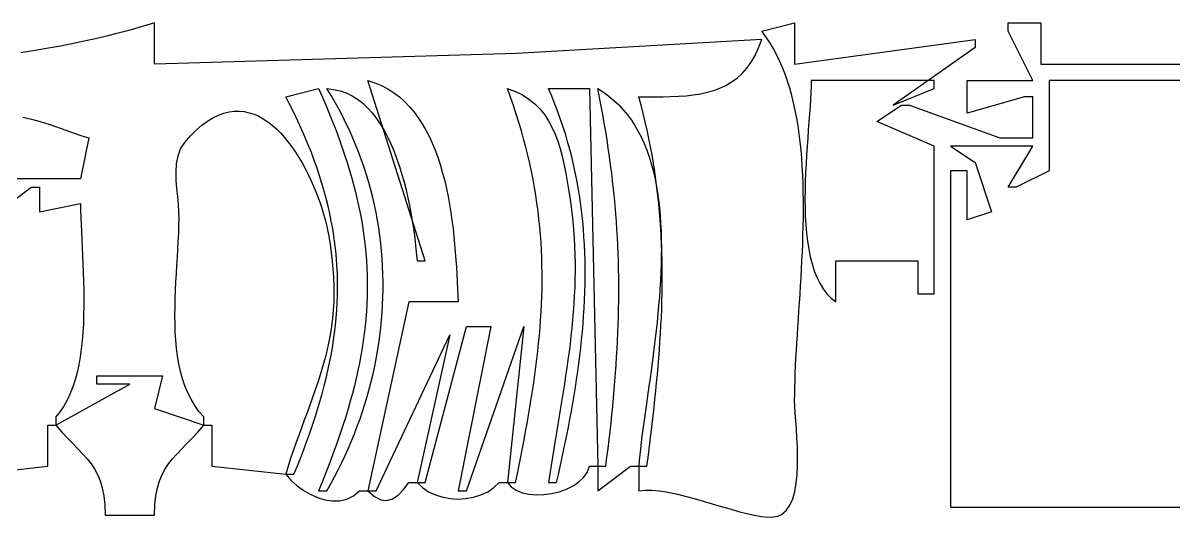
# Model space of a CAD drawing. Header units: metres. Extents: x 249 to 997, y 92 to 756.
# Drawn here: x 527 to 667.1, y 411.8 to 472 of the extents above; entities that cross this region are included whole.
import ezdxf

# ---------------------------------------------------------------- set-up
doc = ezdxf.new("R2010")
doc.units = ezdxf.units.M

msp = doc.modelspace()

# ---------------------------------------------------------------- linework, layer by layer
for p, q in [((539.2208, 470.9172), (538.2704, 470.67)), ((540.169, 471.1736), (539.2208, 470.9172)), ((541.115, 471.4394), (540.169, 471.1736)), ((542.0586, 471.7148), (541.115, 471.4394)), ((543, 472), (542.0586, 471.7148)), ((543, 467), (543, 472)), ((617, 471), (621, 472)), ((617.4951, 470.3332), (617, 471)), ((621, 472), (621, 467)), ((647, 471), (647, 472)), ((647, 472), (651, 472)), ((650, 465), (647, 471)), ((651, 472), (651, 467)), ((532.5243, 469.3724), (531.5598, 469.1856)), ((533.487, 469.5674), (532.5243, 469.3724)), ((534.4477, 469.7707), (533.487, 469.5674)), ((535.4064, 469.9824), (534.4477, 469.7707)), ((536.3632, 470.2028), (535.4064, 469.9824)), ((537.3179, 470.432), (536.3632, 470.2028)), ((538.2704, 470.67), (537.3179, 470.432)), ((617, 470), (587.1157, 468.2855)), ((616.6138, 468.9667), (617, 470)), ((617.959, 469.6376), (617.4951, 470.3332)), ((618.3925, 468.9145), (617.959, 469.6376)), ((621, 467), (643, 470)), ((643, 470), (643, 469)), ((527.6836, 468.5167), (526.7103, 468.3682)), ((528.6553, 468.6725), (527.6836, 468.5167)), ((529.6252, 468.8358), (528.6553, 468.6725)), ((530.5934, 469.0068), (529.6252, 468.8358)), ((531.5598, 469.1856), (530.5934, 469.0068)), ((587.1157, 468.2855), (543, 467)), ((615.6949, 467.2153), (616.1782, 468.0404)), ((616.1782, 468.0404), (616.6138, 468.9667)), ((618.7964, 468.1649), (618.3925, 468.9145)), ((619.1718, 467.3898), (618.7964, 468.1649)), ((643, 469), (633, 462)), ((615.1659, 466.4854), (615.6949, 467.2153)), ((619.5195, 466.5906), (619.1718, 467.3898)), ((619.8404, 465.7682), (619.5195, 466.5906)), ((651, 467), (680, 467)), ((613.3228, 464.8091), (613.978, 465.2881)), ((613.978, 465.2881), (614.5929, 465.845)), ((614.5929, 465.845), (615.1659, 466.4854)), ((620.1354, 464.9238), (619.8404, 465.7682)), ((559, 463), (563, 464)), ((563, 464), (563.465, 462.9549)), ((564.5161, 463.1589), (564, 464)), ((564, 464), (564.8306, 463.9141)), ((564.8306, 463.9141), (565.6194, 463.7366)), ((576, 443), (569, 465)), ((569, 465), (569.8597, 464.714)), ((569.8597, 464.714), (570.6719, 464.3662)), ((570.6719, 464.3662), (571.4381, 463.9596)), ((571.4381, 463.9596), (572.1597, 463.4969)), ((586.3797, 462.9582), (586, 464)), ((586, 464), (586.9691, 463.6519)), ((591.4034, 463.0629), (591, 464)), ((591, 464), (596, 464)), ((596, 464), (597, 418)), ((597.2151, 462.9367), (597, 464)), ((597, 464), (597.7016, 463.5595)), ((610.3379, 463.5535), (611.1351, 463.78)), ((611.1351, 463.78), (611.8995, 464.0608)), ((611.8995, 464.0608), (612.6294, 464.4019)), ((612.6294, 464.4019), (613.3228, 464.8091)), ((620.4054, 464.0585), (620.1354, 464.9238)), ((620.6512, 463.1734), (620.4054, 464.0585)), ((622.9904, 464.2831), (622.9637, 463.5113)), ((623, 465), (622.9904, 464.2831)), ((638, 465), (623, 465)), ((633, 462), (638, 464)), ((638, 464), (638, 465)), ((642, 461), (642, 465)), ((642, 465), (650, 465)), ((681, 465), (652, 465)), ((652, 465), (652, 454)), ((559.5129, 462.0071), (559, 463)), ((563.465, 462.9549), (563.9105, 461.922)), ((565.0114, 462.3106), (564.5161, 463.1589)), ((565.6194, 463.7366), (566.3674, 463.4725)), ((566.3674, 463.4725), (567.0757, 463.127)), ((567.0757, 463.127), (567.7453, 462.7052)), ((567.7453, 462.7052), (568.3774, 462.2122)), ((572.1597, 463.4969), (572.8381, 462.9812)), ((572.8381, 462.9812), (573.4745, 462.4153)), ((573.4745, 462.4153), (574.0706, 461.8021)), ((586.7393, 461.9248), (586.3797, 462.9582)), ((586.9691, 463.6519), (587.8435, 463.2244)), ((587.8435, 463.2244), (588.6289, 462.7227)), ((588.6289, 462.7227), (589.3313, 462.1525)), ((591.7852, 462.124), (591.4034, 463.0629)), ((597.42, 461.8822), (597.2151, 462.9367)), ((597.7016, 463.5595), (598.363, 463.0815)), ((598.363, 463.0815), (598.9851, 462.5671)), ((598.9851, 462.5671), (599.569, 462.0177)), ((602.2793, 461.9785), (602, 463)), ((602, 463), (603.0074, 462.9996)), ((603.0074, 462.9996), (603.999, 463.0011)), ((603.999, 463.0011), (604.9728, 463.0102)), ((604.9728, 463.0102), (605.927, 463.0329)), ((605.927, 463.0329), (606.8596, 463.0749)), ((606.8596, 463.0749), (607.7689, 463.1422)), ((607.7689, 463.1422), (608.653, 463.2405)), ((608.653, 463.2405), (609.5099, 463.3756)), ((609.5099, 463.3756), (610.3379, 463.5535)), ((620.8739, 462.2697), (620.6512, 463.1734)), ((622.9223, 462.6891), (622.8689, 461.821)), ((622.9637, 463.5113), (622.9223, 462.6891)), ((649, 463), (642, 461)), ((650, 463), (649, 463)), ((650, 458), (650, 463)), ((550.793, 460.7759), (551.4457, 461.0156)), ((551.4457, 461.0156), (552.0884, 461.1742)), ((552.0884, 461.1742), (552.7205, 461.2554)), ((552.7205, 461.2554), (553.3415, 461.2627)), ((553.3415, 461.2627), (553.9509, 461.1997)), ((553.9509, 461.1997), (554.5484, 461.0701)), ((554.5484, 461.0701), (555.1333, 460.8773)), ((560.003, 461.022), (559.5129, 462.0071)), ((560.4705, 460.0444), (560.003, 461.022)), ((563.9105, 461.922), (564.3364, 460.9007)), ((565.4861, 461.4551), (565.0114, 462.3106)), ((565.94, 460.5929), (565.4861, 461.4551)), ((568.3774, 462.2122), (568.9729, 461.6531)), ((568.9729, 461.6531), (569.5329, 461.033)), ((569.5329, 461.033), (570.0586, 460.3571)), ((574.0706, 461.8021), (574.6276, 461.1445)), ((574.6276, 461.1445), (575.147, 460.4455)), ((587.0792, 460.8992), (586.7393, 461.9248)), ((589.3313, 462.1525), (589.9565, 461.5191)), ((589.9565, 461.5191), (590.5103, 460.8282)), ((592.1458, 461.1834), (591.7852, 462.124)), ((592.4856, 460.2412), (592.1458, 461.1834)), ((597.6149, 460.836), (597.42, 461.8822)), ((599.569, 462.0177), (600.1157, 461.4345)), ((600.1157, 461.4345), (600.626, 460.8189)), ((602.5423, 460.9605), (602.2793, 461.9785)), ((602.7894, 459.9458), (602.5423, 460.9605)), ((621.0742, 461.3485), (620.8739, 462.2697)), ((621.2532, 460.411), (621.0742, 461.3485)), ((622.8689, 461.821), (622.8063, 460.9116)), ((631, 460), (634, 462)), ((634, 462), (635, 462)), ((635, 462), (646, 458)), ((526.9729, 460.5138), (528.0272, 460.2828)), ((528.0272, 460.2828), (529.0917, 459.9908)), ((529.0917, 459.9908), (530.154, 459.6564)), ((530.154, 459.6564), (531.2017, 459.2981)), ((548.7794, 459.5352), (549.4593, 460.0393)), ((549.4593, 460.0393), (550.1307, 460.4517)), ((550.1307, 460.4517), (550.793, 460.7759)), ((555.1333, 460.8773), (555.7052, 460.6249)), ((555.7052, 460.6249), (556.2635, 460.3166)), ((556.2635, 460.3166), (556.8079, 459.9558)), ((556.8079, 459.9558), (557.3377, 459.5463)), ((560.9154, 459.0739), (560.4705, 460.0444)), ((564.3364, 460.9007), (564.7428, 459.8906)), ((564.7428, 459.8906), (565.1299, 458.8911)), ((566.3734, 459.7242), (565.94, 460.5929)), ((566.7863, 458.8492), (566.3734, 459.7242)), ((570.0586, 460.3571), (570.551, 459.6305)), ((570.551, 459.6305), (571.0112, 458.8583)), ((575.147, 460.4455), (575.6301, 459.7079)), ((575.6301, 459.7079), (576.0784, 458.9347)), ((587.3996, 459.8812), (587.0792, 460.8992)), ((587.7009, 458.8703), (587.3996, 459.8812)), ((590.5103, 460.8282), (590.9986, 460.0852)), ((590.9986, 460.0852), (591.4271, 459.2956)), ((592.8049, 459.2973), (592.4856, 460.2412)), ((597.7998, 459.7976), (597.6149, 460.836)), ((597.9749, 458.7668), (597.7998, 459.7976)), ((600.626, 460.8189), (601.1011, 460.172)), ((601.1011, 460.172), (601.5419, 459.4951)), ((603.0207, 458.9342), (602.7894, 459.9458)), ((621.4116, 459.4581), (621.2532, 460.411)), ((622.7371, 459.9653), (622.6639, 458.9867)), ((622.8063, 460.9116), (622.7371, 459.9653)), ((638, 457), (631, 460)), ((531.2017, 459.2981), (532.2226, 458.9347)), ((532.2226, 458.9347), (533.2041, 458.5848)), ((533.2041, 458.5848), (534.134, 458.267)), ((534.134, 458.267), (535, 458)), ((546.6928, 457.4367), (547.3956, 458.2374)), ((547.3956, 458.2374), (548.0913, 458.9358)), ((548.0913, 458.9358), (548.7794, 459.5352)), ((557.3377, 459.5463), (557.8526, 459.0915)), ((557.8526, 459.0915), (558.352, 458.595)), ((558.352, 458.595), (558.8354, 458.0604)), ((561.338, 458.1101), (560.9154, 459.0739)), ((565.1299, 458.8911), (565.4977, 457.9018)), ((567.1788, 457.9683), (566.7863, 458.8492)), ((571.0112, 458.8583), (571.4402, 458.0456)), ((576.0784, 458.9347), (576.4933, 458.1287)), ((587.9834, 457.8663), (587.7009, 458.8703)), ((591.4271, 459.2956), (591.8018, 458.465)), ((591.8018, 458.465), (592.1284, 457.5987)), ((593.1042, 458.3518), (592.8049, 459.2973)), ((593.3837, 457.4047), (593.1042, 458.3518)), ((598.1402, 457.743), (597.9749, 458.7668)), ((601.5419, 459.4951), (601.9495, 458.7896)), ((601.9495, 458.7896), (602.3248, 458.0567)), ((603.2366, 457.9255), (603.0207, 458.9342)), ((621.5504, 458.4911), (621.4116, 459.4581)), ((621.6704, 457.5111), (621.5504, 458.4911)), ((622.6639, 458.9867), (622.5894, 457.9804)), ((535, 458), (534, 453)), ((546.1926, 456.6594), (546.6928, 457.4367)), ((558.8354, 458.0604), (559.3024, 457.4913)), ((559.3024, 457.4913), (559.7524, 456.8912)), ((559.7524, 456.8912), (560.1849, 456.2638)), ((561.7383, 457.1527), (561.338, 458.1101)), ((562.1166, 456.2013), (561.7383, 457.1527)), ((565.4977, 457.9018), (565.8463, 456.9222)), ((565.8463, 456.9222), (566.1758, 455.9518)), ((567.551, 457.0817), (567.1788, 457.9683)), ((567.9028, 456.1897), (567.551, 457.0817)), ((571.4402, 458.0456), (571.839, 457.1976)), ((571.839, 457.1976), (572.2089, 456.3193)), ((576.4933, 458.1287), (576.8762, 457.2929)), ((576.8762, 457.2929), (577.2284, 456.4302)), ((588.2475, 456.8686), (587.9834, 457.8663)), ((588.4935, 455.8771), (588.2475, 456.8686)), ((592.1284, 457.5987), (592.4129, 456.7023)), ((593.6438, 456.4563), (593.3837, 457.4047)), ((598.2959, 456.7259), (598.1402, 457.743)), ((602.3248, 458.0567), (602.6687, 457.2976)), ((602.6687, 457.2976), (602.9824, 456.5137)), ((603.4375, 456.9196), (603.2366, 457.9255)), ((603.6237, 455.9163), (603.4375, 456.9196)), ((621.7727, 456.5192), (621.6704, 457.5111)), ((622.5162, 456.9508), (622.447, 455.9026)), ((622.5894, 457.9804), (622.5162, 456.9508)), ((638, 439), (638, 457)), ((650, 457), (640, 457)), ((640, 457), (643, 455)), ((646, 458), (647, 458)), ((647, 458), (649, 458)), ((647, 452), (650, 457)), ((649, 458), (650, 458)), ((545.6967, 454.8544), (545.8711, 455.7914)), ((545.8711, 455.7914), (546.1926, 456.6594)), ((560.1849, 456.2638), (560.5995, 455.6126)), ((560.5995, 455.6126), (560.9957, 454.9412)), ((562.4729, 455.2555), (562.1166, 456.2013)), ((566.1758, 455.9518), (566.4862, 454.9902)), ((568.2345, 455.2927), (567.9028, 456.1897)), ((572.2089, 456.3193), (572.5508, 455.416)), ((572.5508, 455.416), (572.8658, 454.4926)), ((577.2284, 456.4302), (577.5514, 455.5435)), ((577.5514, 455.5435), (577.8466, 454.6357)), ((588.7216, 454.8913), (588.4935, 455.8771)), ((592.4129, 456.7023), (592.661, 455.7813)), ((592.661, 455.7813), (592.8787, 454.8413)), ((593.885, 455.5063), (593.6438, 456.4563)), ((594.1075, 454.5551), (593.885, 455.5063)), ((598.442, 455.7151), (598.2959, 456.7259)), ((598.5787, 454.7102), (598.442, 455.7151)), ((602.9824, 456.5137), (603.2669, 455.7062)), ((603.2669, 455.7062), (603.523, 454.8764)), ((603.7955, 454.9153), (603.6237, 455.9163)), ((621.858, 455.5166), (621.7727, 456.5192)), ((621.9273, 454.5042), (621.858, 455.5166)), ((622.447, 455.9026), (622.3845, 454.8403)), ((545.6382, 453.8702), (545.6967, 454.8544)), ((560.9957, 454.9412), (561.373, 454.2531)), ((561.373, 454.2531), (561.7308, 453.552)), ((562.8074, 454.3151), (562.4729, 455.2555)), ((563.1203, 453.3797), (562.8074, 454.3151)), ((566.4862, 454.9902), (566.7777, 454.0367)), ((566.7777, 454.0367), (567.0502, 453.0911)), ((568.5461, 454.3907), (568.2345, 455.2927)), ((568.8376, 453.4843), (568.5461, 454.3907)), ((572.8658, 454.4926), (573.1549, 453.5544)), ((577.8466, 454.6357), (578.1153, 453.7097)), ((588.9323, 453.9108), (588.7216, 454.8913)), ((592.8787, 454.8413), (593.0716, 453.8876)), ((594.3118, 453.6025), (594.1075, 454.5551)), ((598.7061, 453.7108), (598.5787, 454.7102)), ((603.523, 454.8764), (603.7518, 454.0256)), ((603.7518, 454.0256), (603.9543, 453.1549)), ((603.9533, 453.9166), (603.7955, 454.9153)), ((621.9815, 453.4834), (621.9273, 454.5042)), ((622.3845, 454.8403), (622.3313, 453.7683)), ((642, 454), (640, 454)), ((640, 454), (640, 413)), ((642, 448), (642, 454)), ((643, 455), (645, 449)), ((652, 454), (648, 452)), ((534, 453), (524, 453)), ((545.6641, 452.8604), (545.6382, 453.8702)), ((545.7431, 451.8468), (545.6641, 452.8604)), ((561.7308, 453.552), (562.0688, 452.8413)), ((562.0688, 452.8413), (562.3863, 452.1248)), ((563.4117, 452.4489), (563.1203, 453.3797)), ((567.0502, 453.0911), (567.304, 452.1527)), ((569.1092, 452.5735), (568.8376, 453.4843)), ((569.3609, 451.6588), (569.1092, 452.5735)), ((573.1549, 453.5544), (573.4193, 452.6064)), ((573.4193, 452.6064), (573.6601, 451.6538)), ((578.1153, 453.7097), (578.3591, 452.7684)), ((578.3591, 452.7684), (578.5792, 451.8147)), ((589.1258, 452.9354), (588.9323, 453.9108)), ((589.3026, 451.9645), (589.1258, 452.9354)), ((593.0716, 453.8876), (593.2457, 452.9258)), ((593.2457, 452.9258), (593.4069, 451.9614)), ((594.4982, 452.6486), (594.3118, 453.6025)), ((594.6671, 451.6936), (594.4982, 452.6486)), ((598.8243, 452.7165), (598.7061, 453.7108)), ((598.9334, 451.7268), (598.8243, 452.7165)), ((604.0973, 452.92), (603.9533, 453.9166)), ((603.9543, 453.1549), (604.1315, 452.2658)), ((604.2278, 451.9253), (604.0973, 452.92)), ((622.0214, 452.4552), (621.9815, 453.4834)), ((622.2902, 452.6912), (622.2636, 451.6137)), ((622.3313, 453.7683), (622.2902, 452.6912)), ((524, 449), (528, 452)), ((528, 452), (529, 452)), ((529, 452), (529, 449)), ((545.8439, 450.851), (545.7431, 451.8468)), ((562.3863, 452.1248), (562.683, 451.4059)), ((562.683, 451.4059), (562.9583, 450.6883)), ((563.6817, 451.5223), (563.4117, 452.4489)), ((563.9306, 450.5996), (563.6817, 451.5223)), ((567.304, 452.1527), (567.5391, 451.221)), ((567.5391, 451.221), (567.7556, 450.2957)), ((569.5928, 450.7403), (569.3609, 451.6588)), ((573.6601, 451.6538), (573.8782, 450.7017)), ((578.5792, 451.8147), (578.7771, 450.8515)), ((589.4628, 450.998), (589.3026, 451.9645)), ((593.4069, 451.9614), (593.5609, 451)), ((594.8189, 450.7374), (594.6671, 451.6936)), ((599.0335, 450.7414), (598.9334, 451.7268)), ((604.1315, 452.2658), (604.2844, 451.3595)), ((604.3453, 450.9323), (604.2278, 451.9253)), ((604.2844, 451.3595), (604.414, 450.4372)), ((622.048, 451.4206), (622.0214, 452.4552)), ((622.0621, 450.381), (622.048, 451.4206)), ((622.2636, 451.6137), (622.2544, 450.5401)), ((648, 452), (647, 452)), ((529, 449), (534, 450)), ((534, 450), (534.0072, 449.1953)), ((545.9351, 449.8948), (545.8439, 450.851)), ((545.9853, 449), (545.9351, 449.8948)), ((562.9583, 450.6883), (563.2117, 449.9755)), ((563.2117, 449.9755), (563.4427, 449.271)), ((564.1583, 449.6805), (563.9306, 450.5996)), ((567.7556, 450.2957), (567.9535, 449.3762)), ((569.805, 449.8184), (569.5928, 450.7403)), ((569.9975, 448.8934), (569.805, 449.8184)), ((573.8782, 450.7017), (574.0747, 449.7552)), ((574.0747, 449.7552), (574.2508, 448.8195)), ((578.7771, 450.8515), (578.9542, 449.8817)), ((578.9542, 449.8817), (579.1118, 448.9083)), ((589.6068, 450.0354), (589.4628, 450.998)), ((589.735, 449.0763), (589.6068, 450.0354)), ((593.5609, 451), (593.7187, 449.9401)), ((593.7187, 449.9401), (593.8542, 448.8894)), ((594.954, 449.7801), (594.8189, 450.7374)), ((595.0726, 448.8218), (594.954, 449.7801)), ((599.1247, 449.7599), (599.0335, 450.7414)), ((599.2072, 448.7819), (599.1247, 449.7599)), ((604.45, 449.9408), (604.3453, 450.9323)), ((604.414, 450.4372), (604.5212, 449.5002)), ((604.5423, 448.9507), (604.45, 449.9408)), ((622.0648, 449.3373), (622.0621, 450.381)), ((622.2544, 450.5401), (622.2651, 449.475)), ((534.0072, 449.1953), (534.0274, 448.3503)), ((534.0274, 448.3503), (534.058, 447.4685)), ((545.993, 448.1457), (545.9853, 449)), ((563.4427, 449.271), (563.6509, 448.5786)), ((563.6509, 448.5786), (563.8357, 447.9017)), ((564.3652, 448.7646), (564.1583, 449.6805)), ((564.5513, 447.8515), (564.3652, 448.7646)), ((567.9535, 449.3762), (568.133, 448.462)), ((568.133, 448.462), (568.2941, 447.5526)), ((570.1704, 447.9655), (569.9975, 448.8934)), ((574.2508, 448.8195), (574.4075, 447.8996)), ((579.1118, 448.9083), (579.2515, 447.9341)), ((589.8477, 448.1204), (589.735, 449.0763)), ((593.8542, 448.8894), (593.9681, 447.8474)), ((595.1752, 447.8624), (595.0726, 448.8218)), ((599.2809, 447.807), (599.2072, 448.7819)), ((604.5212, 449.5002), (604.6071, 448.5498)), ((604.6224, 447.9618), (604.5423, 448.9507)), ((604.6071, 448.5498), (604.6728, 447.5873)), ((622.0567, 448.2906), (622.0648, 449.3373)), ((622.2651, 449.475), (622.2984, 448.423)), ((622.2984, 448.423), (622.357, 447.3886)), ((645, 449), (642, 448)), ((534.058, 447.4685), (534.0965, 446.5537)), ((545.9526, 446.3478), (545.981, 447.2606)), ((545.981, 447.2606), (545.993, 448.1457)), ((563.8357, 447.9017), (563.9967, 447.2439)), ((563.9967, 447.2439), (564.1334, 446.6088)), ((564.7167, 446.9409), (564.5513, 447.8515)), ((568.2941, 447.5526), (568.4368, 446.6476)), ((570.3238, 447.0349), (570.1704, 447.9655)), ((570.4578, 446.1021), (570.3238, 447.0349)), ((574.4075, 447.8996), (574.5459, 447.0007)), ((574.5459, 447.0007), (574.6669, 446.1278)), ((579.2515, 447.9341), (579.3745, 446.9621)), ((579.3745, 446.9621), (579.4824, 445.9952)), ((589.9452, 447.1673), (589.8477, 448.1204)), ((590.0278, 446.2167), (589.9452, 447.1673)), ((593.9681, 447.8474), (594.0613, 446.8135)), ((595.2622, 446.9022), (595.1752, 447.8624)), ((599.3462, 446.8347), (599.2809, 447.807)), ((604.6907, 446.974), (604.6224, 447.9618)), ((604.6728, 447.5873), (604.719, 446.614)), ((604.7476, 445.987), (604.6907, 446.974)), ((622.0123, 446.1932), (622.039, 447.2422)), ((622.039, 447.2422), (622.0567, 448.2906)), ((622.357, 447.3886), (622.4436, 446.3764)), ((534.0965, 446.5537), (534.1406, 445.6093)), ((534.1406, 445.6093), (534.1876, 444.6389)), ((545.911, 445.4103), (545.9526, 446.3478)), ((564.1334, 446.6088), (564.2453, 446)), ((564.2453, 446), (564.4053, 444.9882)), ((564.8617, 446.0325), (564.7167, 446.9409)), ((564.9864, 445.1258), (564.8617, 446.0325)), ((568.4368, 446.6476), (568.5614, 445.7465)), ((568.5614, 445.7465), (568.6679, 444.8487)), ((570.5725, 445.1672), (570.4578, 446.1021)), ((574.6669, 446.1278), (574.7718, 445.2862)), ((579.4824, 445.9952), (579.5764, 445.0362)), ((590.0959, 445.2683), (590.0278, 446.2167)), ((594.0613, 446.8135), (594.1345, 445.7873)), ((594.1345, 445.7873), (594.1886, 444.7682)), ((595.3339, 445.941), (595.2622, 446.9022)), ((595.3906, 444.979), (595.3339, 445.941)), ((599.4029, 445.8647), (599.3462, 446.8347)), ((599.4513, 444.8966), (599.4029, 445.8647)), ((604.719, 446.614), (604.747, 445.6311)), ((604.747, 445.6311), (604.7576, 444.6398)), ((604.7933, 445.0007), (604.7476, 445.987)), ((621.9778, 445.1446), (622.0123, 446.1932)), ((622.4436, 446.3764), (622.5608, 445.3908)), ((534.1876, 444.6389), (534.2353, 443.6462)), ((545.8017, 443.4734), (545.8596, 444.4512)), ((545.8596, 444.4512), (545.911, 445.4103)), ((564.4053, 444.9882), (564.5447, 443.9849)), ((565.0909, 444.2206), (564.9864, 445.1258)), ((565.1753, 443.3164), (565.0909, 444.2206)), ((568.6679, 444.8487), (568.7563, 443.9539)), ((570.6678, 444.2306), (570.5725, 445.1672)), ((570.744, 443.2925), (570.6678, 444.2306)), ((574.7718, 445.2862), (574.8616, 444.481)), ((574.8616, 444.481), (574.9373, 443.7172)), ((579.5764, 445.0362), (579.6581, 444.0881)), ((590.1498, 444.3215), (590.0959, 445.2683)), ((590.1898, 443.3762), (590.1498, 444.3215)), ((594.1886, 444.7682), (594.2243, 443.7557)), ((595.4329, 444.0163), (595.3906, 444.979)), ((599.4915, 443.93), (599.4513, 444.8966)), ((604.7576, 444.6398), (604.7518, 443.6415)), ((604.8282, 444.0149), (604.7933, 445.0007)), ((621.9362, 444.0976), (621.9778, 445.1446)), ((622.5608, 445.3908), (622.7112, 444.4365)), ((622.7112, 444.4365), (622.8975, 443.5178)), ((534.2353, 443.6462), (534.281, 442.6347)), ((545.7407, 442.48), (545.8017, 443.4734)), ((564.5447, 443.9849), (564.6615, 442.9881)), ((564.6615, 442.9881), (564.7542, 441.9956)), ((565.2399, 442.413), (565.1753, 443.3164)), ((568.7563, 443.9539), (568.8267, 443.0614)), ((568.8267, 443.0614), (568.8793, 442.1709)), ((570.8011, 442.3531), (570.744, 443.2925)), ((574.9373, 443.7172), (575, 443)), ((575, 443), (576, 443)), ((579.6581, 444.0881), (579.7287, 443.1537)), ((579.7287, 443.1537), (579.7897, 442.2361)), ((590.2163, 442.4318), (590.1898, 443.3762)), ((594.2243, 443.7557), (594.2424, 442.7493)), ((594.2424, 442.7493), (594.2437, 441.7485)), ((595.461, 443.0528), (595.4329, 444.0163)), ((595.4752, 442.0887), (595.461, 443.0528)), ((599.5236, 442.9644), (599.4915, 443.93)), ((599.5476, 441.9995), (599.5236, 442.9644)), ((604.7518, 443.6415), (604.7308, 442.6375)), ((604.8526, 443.0295), (604.8282, 444.0149)), ((604.8668, 442.0442), (604.8526, 443.0295)), ((621.8354, 442.0128), (621.8884, 443.0533)), ((621.8884, 443.0533), (621.9362, 444.0976)), ((622.8975, 443.5178), (623.1224, 442.6395)), ((626, 438), (626, 443)), ((626, 443), (636, 443)), ((636, 443), (636, 439)), ((534.281, 442.6347), (534.3224, 441.608)), ((534.3224, 441.608), (534.3569, 440.5698)), ((545.6227, 440.4584), (545.6799, 441.474)), ((545.6799, 441.474), (545.7407, 442.48)), ((564.7542, 441.9956), (564.8207, 441.0055)), ((565.2847, 441.5099), (565.2399, 442.413)), ((565.3099, 440.6068), (565.2847, 441.5099)), ((568.8793, 442.1709), (568.9141, 441.2818)), ((570.8391, 441.4129), (570.8011, 442.3531)), ((570.8581, 440.472), (570.8391, 441.4129)), ((579.7897, 442.2361), (579.8426, 441.338)), ((579.8426, 441.338), (579.8886, 440.4625)), ((590.2295, 441.4881), (590.2163, 442.4318)), ((590.2298, 440.5448), (590.2295, 441.4881)), ((594.2437, 441.7485), (594.2291, 440.7528)), ((595.4761, 441.1239), (595.4752, 442.0887)), ((599.5638, 441.0349), (599.5476, 441.9995)), ((604.6953, 441.6289), (604.6465, 440.6171)), ((604.7308, 442.6375), (604.6953, 441.6289)), ((604.8712, 441.0589), (604.8668, 442.0442)), ((621.778, 440.9773), (621.8354, 442.0128)), ((623.1224, 442.6395), (623.3885, 441.806)), ((623.3885, 441.806), (623.6985, 441.0218)), ((534.3569, 440.5698), (534.3822, 439.5236)), ((545.5724, 439.4364), (545.6227, 440.4584)), ((564.8207, 441.0055), (564.8594, 440.0157)), ((564.8594, 440.0157), (564.8684, 439.0242)), ((565.3157, 439.7034), (565.3099, 440.6068)), ((568.9141, 441.2818), (568.9311, 440.3937)), ((568.9311, 440.3937), (568.9306, 439.506)), ((570.8583, 439.5307), (570.8581, 440.472)), ((579.8886, 440.4625), (579.9292, 439.6124)), ((590.2176, 439.6013), (590.2298, 440.5448)), ((594.2291, 440.7528), (594.1992, 439.7616)), ((595.439, 439.1927), (595.4639, 440.1586)), ((595.4639, 440.1586), (595.4761, 441.1239)), ((599.5721, 440.0701), (599.5638, 441.0349)), ((599.5727, 439.1048), (599.5721, 440.0701)), ((604.6465, 440.6171), (604.5854, 439.6034)), ((604.8517, 439.0876), (604.8661, 440.0735)), ((604.8661, 440.0735), (604.8712, 441.0589)), ((621.6538, 438.9257), (621.7172, 439.9479)), ((621.7172, 439.9479), (621.778, 440.9773)), ((623.6985, 441.0218), (624.0551, 440.2915)), ((624.0551, 440.2915), (624.4608, 439.6197)), ((534.3822, 439.5236), (534.3956, 438.473)), ((545.5322, 438.4108), (545.5724, 439.4364)), ((564.8684, 439.0242), (564.8459, 438.0289)), ((565.2695, 437.8941), (565.3022, 438.7993)), ((565.3022, 438.7993), (565.3157, 439.7034)), ((568.9125, 438.6183), (568.8769, 437.7301)), ((568.9306, 439.506), (568.9125, 438.6183)), ((570.8022, 437.6483), (570.8396, 438.5894)), ((570.8396, 438.5894), (570.8583, 439.5307)), ((579.9292, 439.6124), (579.9659, 438.7905)), ((579.9659, 438.7905), (580, 438)), ((590.1567, 437.7128), (590.1931, 438.6575)), ((590.1931, 438.6575), (590.2176, 439.6013)), ((594.155, 438.7744), (594.0972, 437.7908)), ((594.1992, 439.7616), (594.155, 438.7744)), ((595.4018, 438.2265), (595.439, 439.1927)), ((599.5658, 438.1386), (599.5727, 439.1048)), ((604.5129, 438.5891), (604.43, 437.5753)), ((604.5854, 439.6034), (604.5129, 438.5891)), ((604.8285, 438.1013), (604.8517, 439.0876)), ((621.5887, 437.9118), (621.6538, 438.9257)), ((624.4608, 439.6197), (624.9185, 439.0107)), ((624.9185, 439.0107), (625.4306, 438.4693)), ((636, 439), (638, 439)), ((534.3949, 437.4216), (534.3775, 436.373)), ((534.3956, 438.473), (534.3949, 437.4216)), ((545.4959, 436.3613), (545.5056, 437.3848)), ((545.5056, 437.3848), (545.5322, 438.4108)), ((564.8459, 438.0289), (564.7902, 437.0278)), ((565.2178, 436.9876), (565.2695, 437.8941)), ((568.8769, 437.7301), (568.8239, 436.8409)), ((574, 438), (569, 415)), ((570.7461, 436.7076), (570.8022, 437.6483)), ((580, 438), (574, 438)), ((590.1086, 436.767), (590.1567, 437.7128)), ((594.0972, 437.7908), (594.0266, 436.8102)), ((595.2919, 436.2928), (595.3527, 437.2598)), ((595.3527, 437.2598), (595.4018, 438.2265)), ((599.5295, 436.2017), (599.5513, 437.171)), ((599.5513, 437.171), (599.5658, 438.1386)), ((604.43, 437.5753), (604.3377, 436.5633)), ((604.7967, 437.1143), (604.8285, 438.1013)), ((621.5229, 436.9073), (621.5887, 437.9118)), ((625.4306, 438.4693), (626, 438)), ((534.3775, 436.373), (534.3409, 435.3308)), ((545.5064, 435.3435), (545.4959, 436.3613)), ((564.6994, 436.0188), (564.5718, 435)), ((564.7902, 437.0278), (564.6994, 436.0188)), ((565.0579, 435.1689), (565.1472, 436.0793)), ((565.1472, 436.0793), (565.2178, 436.9876)), ((568.7537, 435.9503), (568.6662, 435.0577)), ((568.8239, 436.8409), (568.7537, 435.9503)), ((570.5783, 434.8288), (570.6715, 435.7677)), ((570.6715, 435.7677), (570.7461, 436.7076)), ((589.9791, 434.8705), (590.0494, 435.8197)), ((590.0494, 435.8197), (590.1086, 436.767)), ((593.944, 435.832), (593.8502, 434.8559)), ((594.0266, 436.8102), (593.944, 435.832)), ((595.22, 435.3254), (595.2919, 436.2928)), ((599.5005, 435.2303), (599.5295, 436.2017)), ((604.3377, 436.5633), (604.2371, 435.5546)), ((604.7088, 435.1375), (604.7567, 436.1264)), ((604.7567, 436.1264), (604.7967, 437.1143)), ((621.3925, 434.9312), (621.4572, 435.9134)), ((621.4572, 435.9134), (621.5229, 436.9073)), ((534.3409, 435.3308), (534.2826, 434.2986)), ((545.5405, 434.3343), (545.5064, 435.3435)), ((545.6014, 433.3367), (545.5405, 434.3343)), ((564.5717, 435), (564.4094, 433.9852)), ((564.9501, 434.256), (565.0579, 435.1689)), ((568.6662, 435.0577), (568.5616, 434.1626)), ((570.4667, 433.8912), (570.5783, 434.8288)), ((576, 416), (581, 435)), ((584, 435), (580, 415)), ((581, 435), (584, 435)), ((581, 415), (588, 435)), ((588, 435), (586, 416)), ((589.8983, 433.9191), (589.9791, 434.8705)), ((593.8502, 434.8559), (593.746, 433.8812)), ((595.0441, 433.3901), (595.1373, 434.3579)), ((595.1373, 434.3579), (595.22, 435.3254)), ((599.4642, 434.2563), (599.5005, 435.2303)), ((604.1291, 434.5502), (604.0147, 433.5516)), ((604.2371, 435.5546), (604.1291, 434.5502)), ((604.6533, 434.1474), (604.7088, 435.1375)), ((621.3298, 433.9619), (621.3925, 434.9312)), ((534.2003, 433.28), (534.0915, 432.2786)), ((534.2826, 434.2986), (534.2003, 433.28)), ((545.6926, 432.3539), (545.6014, 433.3367)), ((564.2176, 432.9879), (563.999, 432.0063)), ((564.4094, 433.9852), (564.2176, 432.9879)), ((564.6793, 432.4214), (564.8238, 433.3403)), ((564.8238, 433.3403), (564.9501, 434.256)), ((568.44, 433.2646), (568.3013, 432.3632)), ((568.5616, 434.1626), (568.44, 433.2646)), ((570, 415), (579, 434)), ((570.1885, 432.0211), (570.3367, 432.9552)), ((570.3367, 432.9552), (570.4667, 433.8912)), ((579, 434), (575, 416)), ((589.706, 432.0081), (589.8071, 432.9651)), ((589.8071, 432.9651), (589.8983, 433.9191)), ((593.746, 433.8812), (593.6322, 432.9074)), ((594.9407, 432.4222), (595.0441, 433.3901)), ((599.3708, 432.2991), (599.421, 433.2794)), ((599.421, 433.2794), (599.4642, 434.2563)), ((604.0147, 433.5516), (603.895, 432.5599)), ((604.5209, 432.1628), (604.5906, 433.1559)), ((604.5906, 433.1559), (604.6533, 434.1474)), ((621.2137, 432.0661), (621.2698, 433.0065)), ((621.2698, 433.0065), (621.3298, 433.9619)), ((534.0915, 432.2786), (533.9536, 431.298)), ((545.8173, 431.3887), (545.6926, 432.3539)), ((563.999, 432.0063), (563.7561, 431.0386)), ((564.5166, 431.4991), (564.6793, 432.4214)), ((568.3013, 432.3632), (568.1458, 431.4579)), ((570.022, 431.0892), (570.1885, 432.0211)), ((589.5953, 431.0479), (589.706, 432.0081)), ((593.5096, 431.9341), (593.379, 430.9607)), ((593.6322, 432.9074), (593.5096, 431.9341)), ((594.8277, 431.4543), (594.9407, 432.4222)), ((599.3137, 431.3151), (599.3708, 432.2991)), ((603.7708, 431.5764), (603.6432, 430.6025)), ((603.895, 432.5599), (603.7708, 431.5764)), ((604.4447, 431.168), (604.5209, 432.1628)), ((621.1621, 431.142), (621.2137, 432.0661)), ((533.7842, 430.3417), (533.5809, 429.4134)), ((533.9536, 431.298), (533.7842, 430.3417)), ((545.9789, 430.4444), (545.8173, 431.3887)), ((546.1807, 429.5238), (545.9789, 430.4444)), ((563.7561, 431.0386), (563.4917, 430.0831)), ((564.1374, 429.6423), (564.3359, 430.5728)), ((564.3359, 430.5728), (564.5166, 431.4991)), ((567.9736, 430.5482), (567.7845, 429.6336)), ((568.1458, 431.4579), (567.9736, 430.5482)), ((569.6348, 429.2328), (569.8375, 430.1596)), ((569.8375, 430.1596), (570.022, 431.0892)), ((589.4753, 430.0839), (589.5953, 431.0479)), ((593.379, 430.9607), (593.2412, 429.9867)), ((594.574, 429.5183), (594.7054, 430.4863)), ((594.7054, 430.4863), (594.8277, 431.4543)), ((599.1796, 429.3342), (599.25, 430.3269)), ((599.25, 430.3269), (599.3137, 431.3151)), ((603.6432, 430.6025), (603.5133, 429.6393)), ((604.2736, 429.1725), (604.3621, 430.1713)), ((604.3621, 430.1713), (604.4447, 431.168)), ((621.0764, 429.3467), (621.116, 430.2351)), ((621.116, 430.2351), (621.1621, 431.142)), ((533.5809, 429.4134), (533.3412, 428.5166)), ((536, 428), (536, 429)), ((536, 429), (544, 429)), ((544, 429), (543, 425)), ((546.4261, 428.63), (546.1807, 429.5238)), ((563.2083, 429.138), (562.9086, 428.2016)), ((563.4917, 430.0831), (563.2083, 429.138)), ((563.9212, 428.7072), (564.1374, 429.6423)), ((567.7845, 429.6336), (567.5789, 428.7137)), ((569.4142, 428.309), (569.6348, 429.2328)), ((589.2085, 428.1435), (589.3462, 429.1159)), ((589.3462, 429.1159), (589.4753, 430.0839)), ((593.0969, 429.0116), (592.947, 428.0349)), ((593.2412, 429.9867), (593.0969, 429.0116)), ((594.434, 428.5505), (594.574, 429.5183)), ((599.1027, 428.3366), (599.1796, 429.3342)), ((603.5133, 429.6393), (603.3819, 428.6882)), ((604.1795, 428.1715), (604.2736, 429.1725)), ((621.0441, 428.4779), (621.0764, 429.3467)), ((531, 423), (540, 428)), ((533.0625, 427.655), (532.7426, 426.8321)), ((533.3412, 428.5166), (533.0625, 427.655)), ((540, 428), (536, 428)), ((546.7184, 427.766), (546.4261, 428.63)), ((547.0609, 426.9349), (546.7184, 427.766)), ((562.9086, 428.2016), (562.5952, 427.2721)), ((563.4363, 426.8219), (563.6874, 427.7672)), ((563.6874, 427.7672), (563.9212, 428.7072)), ((567.3567, 427.7879), (567.1181, 426.8558)), ((567.5789, 428.7137), (567.3567, 427.7879)), ((568.9194, 426.4714), (569.1757, 427.3884)), ((569.1757, 427.3884), (569.4142, 428.309)), ((589.0625, 427.1664), (589.2085, 428.1435)), ((592.947, 428.0349), (592.7923, 427.056)), ((594.1298, 426.6152), (594.2859, 427.5827)), ((594.2859, 427.5827), (594.434, 428.5505)), ((598.9299, 426.3249), (599.0195, 427.3336)), ((599.0195, 427.3336), (599.1027, 428.3366)), ((603.2502, 427.7504), (603.119, 426.8272)), ((603.3819, 428.6882), (603.2502, 427.7504)), ((604.08, 427.1681), (604.1795, 428.1715)), ((621.0049, 426.8034), (621.02, 427.6297)), ((621.02, 427.6297), (621.0441, 428.4779)), ((532.3788, 426.0516), (531.9688, 425.317)), ((532.7426, 426.8321), (532.3788, 426.0516)), ((547.457, 426.1398), (547.0609, 426.9349)), ((547.91, 425.3835), (547.457, 426.1398)), ((562.2708, 426.3477), (561.938, 425.4267)), ((562.5952, 427.2721), (562.2708, 426.3477)), ((563.1679, 425.8709), (563.4363, 426.8219)), ((567.1181, 426.8558), (566.863, 425.9169)), ((568.6453, 425.5582), (568.9194, 426.4714)), ((588.7468, 425.1963), (588.9085, 426.1841)), ((588.9085, 426.1841), (589.0625, 427.1664)), ((592.6336, 426.0745), (592.4716, 425.0898)), ((592.7923, 427.056), (592.6336, 426.0745)), ((593.9662, 425.6479), (594.1298, 426.6152)), ((598.8342, 425.31), (598.9299, 426.3249)), ((603.119, 426.8272), (602.9894, 425.9199)), ((603.8666, 425.1533), (603.9756, 426.1621)), ((603.9756, 426.1621), (604.08, 427.1681)), ((621, 426), (621.0049, 426.8034)), ((621.0184, 425.2892), (621, 426)), ((531.51, 424.6319), (531, 424)), ((531.9688, 425.317), (531.51, 424.6319)), ((543, 425), (549, 423)), ((548.4232, 424.6692), (547.91, 425.3835)), ((549, 424), (548.4232, 424.6692)), ((561.938, 425.4267), (561.5994, 424.5073)), ((562.5799, 423.9507), (562.8824, 424.914)), ((562.8824, 424.914), (563.1679, 425.8709)), ((566.5917, 424.9707), (566.3041, 424.0167)), ((566.863, 425.9169), (566.5917, 424.9707)), ((568.0443, 423.7444), (568.3536, 424.6491)), ((568.3536, 424.6491), (568.6453, 425.5582)), ((588.5777, 424.2027), (588.7468, 425.1963)), ((592.4716, 425.0898), (592.3072, 424.1014)), ((593.6181, 423.7142), (593.7956, 424.6809)), ((593.7956, 424.6809), (593.9662, 425.6479)), ((598.7323, 424.2886), (598.8342, 425.31)), ((602.8624, 425.0297), (602.739, 424.158)), ((602.9894, 425.9199), (602.8624, 425.0297)), ((603.7532, 424.1416), (603.8666, 425.1533)), ((621.0659, 424.4554), (621.0184, 425.2892)), ((531, 424), (531, 423)), ((549, 423), (549, 424)), ((561.2577, 423.5878), (560.9156, 422.6664)), ((561.5994, 424.5073), (561.2577, 423.5878)), ((562.2606, 422.9807), (562.5799, 423.9507)), ((566.3041, 424.0167), (566.0004, 423.0544)), ((567.7174, 422.8444), (568.0443, 423.7444)), ((588.2189, 422.1965), (588.4017, 423.2029)), ((588.4017, 423.2029), (588.5777, 424.2027)), ((592.3072, 424.1014), (592.1412, 423.1088)), ((593.4343, 422.7479), (593.6181, 423.7142)), ((598.5109, 422.2244), (598.6246, 423.2602)), ((598.6246, 423.2602), (598.7323, 424.2886)), ((602.6201, 423.306), (602.5069, 422.4749)), ((602.739, 424.158), (602.6201, 423.306)), ((603.5147, 422.1086), (603.6357, 423.1267)), ((603.6357, 423.1267), (603.7532, 424.1416)), ((621.1317, 423.5196), (621.0659, 424.4554)), ((621.2049, 422.5033), (621.1317, 423.5196)), ((530, 418), (530, 423)), ((530, 423), (531, 423)), ((531, 423), (531.7331, 422.139)), ((531.7331, 422.139), (532.4305, 421.3766)), ((547.5694, 421.3766), (548.2668, 422.139)), ((548.2668, 422.139), (549, 423)), ((549, 423), (550, 423)), ((550, 423), (550, 418)), ((560.5755, 421.7414), (560.2403, 420.8109)), ((560.9156, 422.6664), (560.5755, 421.7414)), ((561.5722, 421.0191), (561.9247, 422.0036)), ((561.9247, 422.0036), (562.2606, 422.9807)), ((565.6807, 422.0833), (565.3449, 421.103)), ((566.0004, 423.0544), (565.6807, 422.0833)), ((567.0114, 421.0594), (567.3731, 421.9493)), ((567.3731, 421.9493), (567.7174, 422.8444)), ((588.0298, 421.1832), (588.2189, 422.1965)), ((591.9743, 422.1115), (591.8074, 421.109)), ((592.1412, 423.1088), (591.9743, 422.1115)), ((593.049, 420.8169), (593.2445, 421.7821)), ((593.2445, 421.7821), (593.4343, 422.7479)), ((598.3915, 421.181), (598.5109, 422.2244)), ((602.5069, 422.4749), (602.4002, 421.666)), ((603.3902, 421.0871), (603.5147, 422.1086)), ((621.2748, 421.4276), (621.2049, 422.5033)), ((532.4305, 421.3766), (533.0894, 420.6911)), ((533.0894, 420.6911), (533.707, 420.0607)), ((546.2929, 420.0607), (546.9105, 420.6911)), ((546.9105, 420.6911), (547.5694, 421.3766)), ((560.2403, 420.8109), (559.9125, 419.8733)), ((561.2033, 420.0269), (561.5722, 421.0191)), ((565.3449, 421.103), (564.9933, 420.113)), ((566.6325, 420.175), (567.0114, 421.0594)), ((587.8346, 420.1626), (588.0298, 421.1832)), ((591.8074, 421.109), (591.6412, 420.1007)), ((592.8482, 419.8521), (593.049, 420.8169)), ((598.2665, 420.1293), (598.3915, 421.181)), ((602.301, 420.8807), (602.2104, 420.1201)), ((602.4002, 421.666), (602.301, 420.8807)), ((603.2627, 420.0619), (603.3902, 421.0871)), ((621.3304, 420.3138), (621.2748, 421.4276)), ((533.707, 420.0607), (534.2805, 419.4636)), ((534.2805, 419.4636), (534.8072, 418.8781)), ((545.1926, 418.8781), (545.7193, 419.4636)), ((545.7193, 419.4636), (546.2929, 420.0607)), ((559.5947, 418.9268), (559.2897, 417.9696)), ((559.9125, 419.8733), (559.5947, 418.9268)), ((560.4171, 418.0176), (560.8182, 419.0265)), ((560.8182, 419.0265), (561.2033, 420.0269)), ((564.6259, 419.1128), (564.2428, 418.1018)), ((564.9933, 420.113), (564.6259, 419.1128)), ((565.823, 418.4239), (566.2363, 419.2964)), ((566.2363, 419.2964), (566.6325, 420.175)), ((587.4274, 418.098), (587.6337, 419.1343)), ((587.6337, 419.1343), (587.8346, 420.1626)), ((591.4766, 419.0862), (591.3143, 418.0649)), ((591.6412, 420.1007), (591.4766, 419.0862)), ((592.6426, 418.888), (592.8482, 419.8521)), ((598, 418), (598.1359, 419.0691)), ((598.1359, 419.0691), (598.2665, 420.1293)), ((602.1294, 419.3857), (602.0589, 418.6785)), ((602.2104, 420.1201), (602.1294, 419.3857)), ((603, 418), (603.1325, 419.0329)), ((603.1325, 419.0329), (603.2627, 420.0619)), ((621.3608, 419.1833), (621.3304, 420.3138)), ((621.3554, 418.0572), (621.3608, 419.1833)), ((521, 417), (530, 418)), ((534.8072, 418.8781), (535.2843, 418.2824)), ((535.2843, 418.2824), (535.7089, 417.6548)), ((535.7089, 417.6548), (536.0784, 416.9734)), ((543.9215, 416.9734), (544.2909, 417.6548)), ((544.2909, 417.6548), (544.7155, 418.2824)), ((544.7155, 418.2824), (545.1926, 418.8781)), ((550, 418), (559, 417)), ((559.2897, 417.9696), (559, 417)), ((560, 417), (560.4171, 418.0176)), ((564.2428, 418.1018), (563.844, 417.0797)), ((564.9453, 416.6981), (565.3926, 417.5577)), ((565.3926, 417.5577), (565.823, 418.4239)), ((587.216, 417.0534), (587.4274, 418.098)), ((591.3143, 418.0649), (591.1552, 417.0363)), ((592.2181, 416.9619), (592.4324, 417.9246)), ((592.4324, 417.9246), (592.6426, 418.888)), ((595.742, 417.2902), (596, 418)), ((596, 418), (597, 418)), ((597, 418), (597, 415)), ((597, 415), (601, 418)), ((597, 418), (598, 418)), ((601, 418), (602, 418)), ((602.0589, 418.6785), (602, 418)), ((602, 418), (602, 415)), ((602, 418), (603, 418)), ((621.3032, 416.9568), (621.3554, 418.0572)), ((536.0784, 416.9734), (536.3898, 416.2166)), ((536.3898, 416.2166), (536.6405, 415.3627)), ((543.3594, 415.3627), (543.61, 416.2166)), ((543.61, 416.2166), (543.9215, 416.9734)), ((559, 417), (559.6214, 416.3025)), ((559, 417), (560, 417)), ((559.6214, 416.3025), (560.3353, 415.651)), ((563.844, 417.0797), (563.4297, 416.0459)), ((564.481, 415.8454), (564.9453, 416.6981)), ((587, 416), (587.216, 417.0534)), ((591.1552, 417.0363), (591, 416)), ((592, 416), (592.2181, 416.9619)), ((594.7154, 416.0842), (595.3047, 416.6502)), ((595.3047, 416.6502), (595.742, 417.2902)), ((621.1933, 415.9034), (621.3032, 416.9568)), ((536.6405, 415.3627), (536.8276, 414.3897)), ((543.1723, 414.3897), (543.3594, 415.3627)), ((560.3353, 415.651), (561.1239, 415.0645)), ((561.1239, 415.0645), (561.9696, 414.5622)), ((563.4297, 416.0459), (563, 415)), ((563, 415), (564, 415)), ((564, 415), (564.481, 415.8454)), ((567.2505, 414.3803), (568, 415)), ((568, 415), (569, 415)), ((569, 415), (569.8262, 414.2734)), ((569, 415), (570, 415)), ((572.6812, 414.4637), (573.34, 415.1365)), ((573.34, 415.1365), (574, 416)), ((574, 416), (575, 416)), ((575, 416), (575.6474, 415.3844)), ((575, 416), (576, 416)), ((575.6474, 415.3844), (576.3968, 414.88)), ((576.3968, 414.88), (577.2276, 414.4871)), ((580, 415), (581, 415)), ((582.7795, 414.4815), (583.6085, 414.8744)), ((583.6085, 414.8744), (584.3555, 415.3805)), ((584.3555, 415.3805), (585, 416)), ((585, 416), (586, 416)), ((586, 416), (586.4616, 415.4621)), ((586, 416), (587, 416)), ((586.4616, 415.4621), (587.0711, 415.0465)), ((587.0711, 415.0465), (587.8013, 414.7487)), ((587.8013, 414.7487), (588.625, 414.5644)), ((591, 416), (592, 416)), ((591.3837, 414.6487), (592.3083, 414.8746)), ((592.3083, 414.8746), (593.19, 415.192)), ((593.19, 415.192), (594.0014, 415.5967)), ((594.0014, 415.5967), (594.7154, 416.0842)), ((602, 415), (602.7661, 415.0784)), ((602.7661, 415.0784), (603.618, 415.0664)), ((603.618, 415.0664), (604.5436, 414.9753)), ((604.5436, 414.9753), (605.5304, 414.8165)), ((605.5304, 414.8165), (606.5665, 414.6014)), ((620.7574, 414.0229), (621.015, 414.9184)), ((621.015, 414.9184), (621.1933, 415.9034)), ((536.8276, 414.3897), (536.9483, 413.2761)), ((543.0516, 413.2761), (543.1723, 414.3897)), ((561.9696, 414.5622), (562.8546, 414.1629)), ((562.8546, 414.1629), (563.7613, 413.8858)), ((563.7613, 413.8858), (564.6719, 413.7499)), ((564.6719, 413.7499), (565.5688, 413.7744)), ((565.5688, 413.7744), (566.4342, 413.9782)), ((566.4342, 413.9782), (567.2505, 414.3803)), ((569.8262, 414.2734), (570.596, 413.8863)), ((570.596, 413.8863), (571.3207, 413.8088)), ((571.3207, 413.8088), (572.0119, 414.0112)), ((572.0119, 414.0112), (572.6812, 414.4637)), ((577.2276, 414.4871), (578.1196, 414.2059)), ((578.1196, 414.2059), (579.0521, 414.0364)), ((579.0521, 414.0364), (580.0048, 413.9791)), ((580.0048, 413.9791), (580.9572, 414.034)), ((580.9572, 414.034), (581.8889, 414.2014)), ((581.8889, 414.2014), (582.7795, 414.4815)), ((588.625, 414.5644), (589.5148, 414.4893)), ((589.5148, 414.4893), (590.4434, 414.5188)), ((590.4434, 414.5188), (591.3837, 414.6487)), ((606.5665, 414.6014), (607.6395, 414.3416)), ((607.6395, 414.3416), (608.7372, 414.0483)), ((608.7372, 414.0483), (609.8475, 413.7331)), ((609.8475, 413.7331), (610.9582, 413.4074)), ((610.9582, 413.4074), (612.0571, 413.0826)), ((620.4097, 413.2382), (620.7574, 414.0229)), ((536.9483, 413.2761), (537, 412)), ((537, 412), (543, 412)), ((543, 412), (543.0516, 413.2761)), ((612.0571, 413.0826), (613.1319, 412.7702)), ((613.1319, 412.7702), (614.1704, 412.4815)), ((614.1704, 412.4815), (615.1605, 412.228)), ((615.1605, 412.228), (616.0899, 412.0211)), ((616.0899, 412.0211), (616.9465, 411.8724)), ((618.9572, 411.8886), (619.4004, 412.0864)), ((619.4004, 412.0864), (619.9609, 412.5856)), ((619.9609, 412.5856), (620.4097, 413.2382)), ((640, 413), (703, 413)), ((616.9465, 411.8724), (617.7181, 411.793)), ((617.7181, 411.793), (618.3924, 411.7947)), ((618.3924, 411.7947), (618.9572, 411.8886))]:
    msp.add_line(p, q)

doc.saveas('drawing.dxf')
